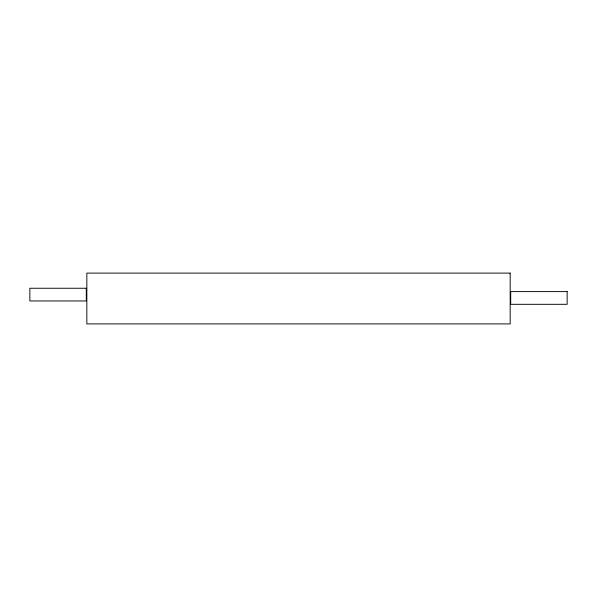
<?xml version="1.0" encoding="UTF-8"?>
<svg xmlns="http://www.w3.org/2000/svg" width="597" height="597" viewBox="0 0 597 597"><rect width="100%" height="100%" fill="white"/><g stroke="black" fill="none" stroke-linecap="round" stroke-linejoin="round"><path stroke-width="0.9" d="M510.174 273.098L86.841 273.098L86.841 323.902L510.174 323.902L510.174 273.098M86.296 288.254L29.85 288.254L29.85 300.955L86.296 300.955L86.296 288.254M567.15 291.605L510.704 291.605L510.704 304.306L567.15 304.306L567.15 291.605"/></g></svg>
